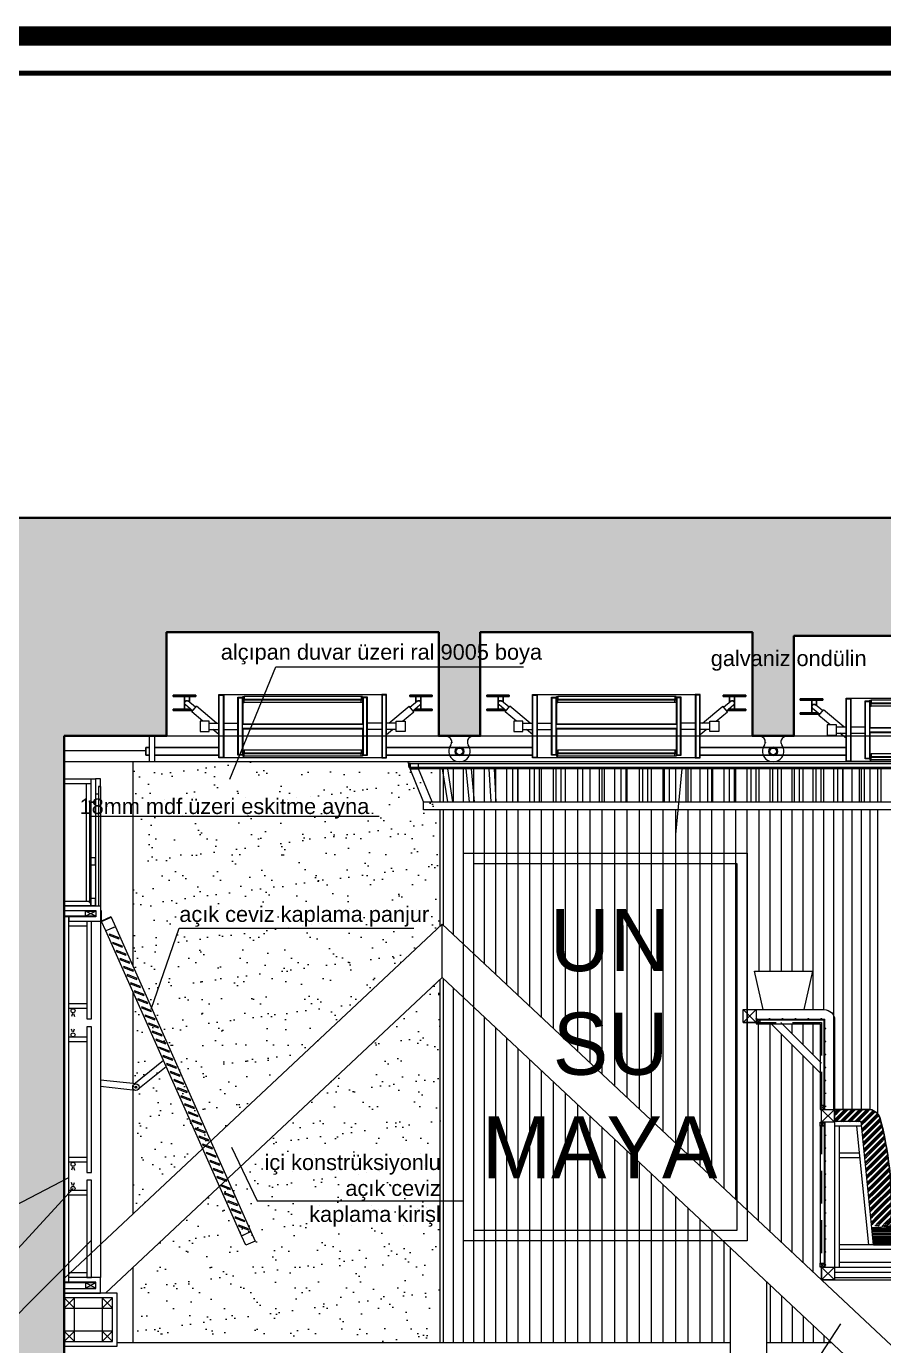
# Model space of a CAD drawing. Header units: millimetres. Extents: x 54215 to 67697, y 23496 to 56611.
# Drawn here: x 56710 to 57041, y 37790 to 38299 of the extents above; entities that cross this region are included whole.
import ezdxf

# ---------------------------------------------------------------- set-up
doc = ezdxf.new("R2010")
doc.units = ezdxf.units.MM
doc.linetypes.add('DASHED', pattern=[19.05, 12.7, -6.35])
doc.layers.add('0 rölöve', color=7, linetype='Continuous', true_color=0xf1380e)
for name, color, linetype, lineweight in [('b_görünüş', 44, 'Continuous', 25), ('no3_ahsap gorunus arka ince', 53, 'Continuous', 15), ('no3_ahsap gorunus arka kalın', 43, 'Continuous', 15), ('no3_ahsap gorunus on ince', 32, 'Continuous', 13), ('no3_cam gorunus arka', 140, 'Continuous', 13), ('no3_cam gorunus on', 142, 'Continuous', 15), ('no3_duvar kaplama', 8, 'Continuous', 0), ('no3_duvar mevcut', 4, 'Continuous', 35), ('no3_döşeme kaplama', 8, 'Continuous', 0), ('no3_döşeme kaplama trimli', 8, 'Continuous', 0), ('no3_kutu profil gorunus', 8, 'Continuous', 0), ('no3_kutuprofil kesit', 74, 'Continuous', 18), ('no3_lejand', 255, 'Continuous', 13), ('no3_mobilya aydınlatma', 50, 'Continuous', 13), ('no3_paslanmaz gorunus on', 163, 'Continuous', 15), ('no3_tavan aydınlatma', 50, 'Continuous', 13), ('no3_tefriş arka ince', 65, 'Continuous', 13), ('no3_yazı duvar', 152, 'Continuous', 0), ('t_yazı', 154, 'Continuous', 25)]:
    doc.layers.add(name, color=color, linetype=linetype, lineweight=lineweight)
doc.layers.add('no3_ahsap kesit on', color=7, linetype='Continuous', lineweight=20, true_color=0xfca103)
doc.layers.add('no3_tefriş ön ince', color=7, linetype='Continuous', lineweight=18, true_color=0x8c1aff)
doc.styles.get("Standard").update_dxf_attribs({"font": 'arial.ttf'})

# ---------------------------------------------------------------- blocks, each defined once
blk = doc.blocks.new('sedirriririrust')
at = {"layer": 'no3_döşeme kaplama'}
h = blk.add_hatch(dxfattribs=at)
h.set_pattern_fill('GOST_GROUND', color=256, scale=0.1, angle=-45)
h.set_pattern_definition([(360, (52981.254, 27165.487), (1, -1), [2]), (360, (52981.4662, 27165.2749), (1, -1), [2]), (360, (52981.6783, 27165.0627), (1, -1), [2])])
edge = h.paths.add_edge_path()
edge.add_arc((56118.56, 28443.87), 2, 270, 360)
edge.add_line((56120.56, 28443.87), (56120.56, 28451.33))
edge.add_arc((56115.57, 28451.06), 5, 3.0283, 72.8571)
edge.add_arc((56083.49, 28186.31), 271.61, 82.9031, 94.7162)
edge.add_line((56061.16, 28457), (56061.64, 28450.37))
edge.add_line((56061.64, 28450.37), (56069.16, 28450.37))
edge.add_line((56069.16, 28450.37), (56115.56, 28450.37))
edge.add_line((56115.56, 28450.37), (56115.56, 28441.87))
edge.add_line((56115.56, 28441.87), (56118.56, 28441.87))
at = {"layer": 'no3_döşeme kaplama trimli'}
h = blk.add_hatch(dxfattribs=at)
h.set_pattern_fill('GOST_GROUND', color=256, scale=0.2)
h.set_pattern_definition([(45, (57360.81, 25369.8222), (2.8284271, -2e-16), [4]), (45, (57361.41, 25369.8222), (2.8284271, -2e-16), [4]), (45, (57362.01, 25369.8222), (2.8284271, -2e-16), [4])])
edge = h.paths.add_edge_path()
edge.add_arc((56059.43, 28497.68), 5, 20.1712, 90)
edge.add_line((56059.43, 28502.68), (56046.59, 28502.68))
edge.add_line((56046.59, 28502.68), (56046.59, 28497.98))
edge.add_line((56046.59, 28497.98), (56056.9, 28497.98))
edge.add_line((56056.9, 28497.98), (56061.11, 28457.68))
edge.add_line((56061.11, 28457.68), (56068.43, 28457.68))
edge.add_arc((55933.22, 28464.81), 135.4, 356.9822, 374.8039)
at = {"layer": 'b_görünüş'}
blk.add_line((56059.43, 28502.68), (56046.59, 28502.68), dxfattribs=at)
for centre, radius, start, end in [((56059.43, 28497.68), 5, 20.1712, 90), ((55938.62, 28465.8), 129.93, 357.5869, 14.9911), ((56065, 28460.7), 3.45, 283.571, 353.8442)]:
    blk.add_arc(centre, radius, start, end, dxfattribs=at)
at = {"layer": 'no3_ahsap gorunus on ince'}
for p, q in [((56120.56, 28443.87), (56120.56, 28451.33)), ((56046.59, 28441.87), (56118.56, 28441.87))]:
    blk.add_line(p, q, dxfattribs=at)
for centre, radius, start, end in [((56082.83, 28154.6), 303.18, 83.5198, 94.0994), ((56115.57, 28451.06), 5, 3.0283, 72.8571), ((56118.56, 28443.87), 2, 270, 0)]:
    blk.add_arc(centre, radius, start, end, dxfattribs=at)
at = {"layer": 'no3_ahsap kesit on'}
for p, q in [((56046.59, 28497.98), (56046.59, 28502.68)), ((56056.9, 28497.98), (56046.59, 28497.98)), ((56046.59, 28497.98), (56046.59, 28441.87)), ((56061.64, 28450.37), (56056.9, 28497.98)), ((56057.03, 28496.18), (56046.59, 28496.18)), ((56048.39, 28496.18), (56048.39, 28441.87)), ((56059.83, 28450.37), (56055.23, 28496.18)), ((56056.27, 28485.78), (56048.39, 28485.78)), ((56056.45, 28483.98), (56048.39, 28483.98)), ((56115.56, 28450.37), (56048.39, 28450.37)), ((56115.56, 28448.57), (56048.39, 28448.57)), ((56061.16, 28450.56), (56060.96, 28450.56)), ((56113.76, 28441.87), (56113.76, 28448.57)), ((56115.56, 28441.87), (56115.56, 28450.37)), ((56113.76, 28443.67), (56048.39, 28443.67))]:
    blk.add_line(p, q, dxfattribs=at)
at = {"layer": 'no3_duvar kaplama', "linetype": 'DASHED'}
blk.add_line((56120.56, 28443.87), (56120.56, 28451.33), dxfattribs=at)
for centre, radius, start, end in [((56082.83, 28154.6), 303.18, 83.5198, 94.0994), ((56115.57, 28451.06), 5, 3.0283, 72.8571), ((56118.56, 28443.87), 2, 270, 0)]:
    blk.add_arc(centre, radius, start, end, dxfattribs=at)
at = {"layer": 'no3_kutuprofil kesit'}
blk.add_line((56068.56, 28450.56), (56068.76, 28450.56), dxfattribs=at)
blk = doc.blocks.new('konstrüksiyonlu sedir')
at = {"layer": 'no3_ahsap gorunus on ince'}
for p, q in [((56109.95, 28436.85), (56109.6, 28436.5)), ((56109.6, 28436.5), (56109.6, 28435.5)), ((56109.6, 28435.5), (56109.95, 28435.15)), ((56109.6, 28419.12), (56109.95, 28419.47)), ((56109.6, 28418.12), (56109.6, 28419.12)), ((56109.95, 28417.77), (56109.6, 28418.12))]:
    blk.add_line(p, q, dxfattribs=at)
for points in [[(56109.95, 28417.77), (56109.95, 28412.77), (56108.15, 28412.77), (56108.15, 28441.85), (56109.95, 28441.85), (56109.95, 28436.85)], [(56109.95, 28435.15), (56109.95, 28419.47)]]:
    blk.add_lwpolyline(points, dxfattribs=at)
at = {"layer": 'no3_duvar kaplama'}
for p, q in [((56109.95, 28436.85), (56109.95, 28435.15)), ((56109.95, 28419.47), (56109.95, 28417.77))]:
    blk.add_line(p, q, dxfattribs=at)
at = {"layer": 'no3_kutu profil gorunus'}
for p, q in [((56009.61, 28537.46), (56036.15, 28537.46)), ((56009.61, 28537.16), (56035.85, 28537.16)), ((56011.11, 28535.66), (56034.35, 28535.66)), ((56034.85, 28516.2), (56014.89, 28536.16)), ((56034.85, 28520.44), (56019.14, 28536.16)), ((56034.35, 28535.66), (56034.35, 28504.18)), ((56035.85, 28504.18), (56035.85, 28537.16)), ((56036.15, 28502.68), (56036.15, 28537.46)), ((56036.15, 28497.68), (56036.15, 28441.85)), ((56034.35, 28496.18), (56034.35, 28443.35)), ((56035.85, 28496.18), (56035.85, 28443.35)), ((56039.85, 28439.85), (56103.15, 28439.85)), ((56039.85, 28437.85), (56103.15, 28437.85)), ((56071.5, 28439.85), (56071.5, 28437.85)), ((56105.65, 28370.47), (56110.65, 28365.78))]:
    blk.add_line(p, q, dxfattribs=at)
blk.add_lwpolyline([(56004.61, 28541.16), (56035.85, 28541.16, -0.414214), (56039.85, 28537.16), (56039.85, 28441.85), (56110.65, 28441.85), (56110.65, 28441.85), (56110.65, 28365.78)], format="xyb", dxfattribs=at)
at = {"layer": 'no3_kutu profil gorunus', "linetype": 'DASHED'}
blk.add_lwpolyline([(56004.61, 28536.16), (56034.85, 28536.16), (56034.85, 28436.85), (56039.85, 28436.85)], dxfattribs=at)
at = {"layer": 'no3_kutu profil gorunus'}
blk.add_lwpolyline([(56039.85, 28436.85), (56103.15, 28436.85), (56105.65, 28436.85), (56105.65, 28370.47)], dxfattribs=at)
at = {"layer": 'no3_kutuprofil kesit'}
for p, q in [((56004.61, 28536.16), (56004.61, 28541.16)), ((56009.61, 28536.16), (56004.61, 28541.16)), ((56004.61, 28536.16), (56009.61, 28541.16)), ((56009.61, 28535.66), (56011.11, 28537.16)), ((56011.11, 28535.66), (56009.61, 28537.16)), ((56034.35, 28502.68), (56035.85, 28504.18)), ((56035.85, 28502.68), (56034.35, 28504.18)), ((56039.85, 28497.68), (56034.85, 28502.68)), ((56034.85, 28497.68), (56039.85, 28502.68)), ((56034.35, 28497.68), (56035.85, 28496.18)), ((56035.85, 28497.68), (56034.35, 28496.18)), ((56034.35, 28443.35), (56035.85, 28441.85)), ((56035.85, 28443.35), (56034.35, 28441.85)), ((56034.85, 28436.85), (56034.85, 28441.85)), ((56039.85, 28436.85), (56034.85, 28441.85)), ((56034.85, 28436.85), (56039.85, 28441.85)), ((56108.15, 28436.85), (56103.15, 28441.85)), ((56103.15, 28436.85), (56108.15, 28441.85)), ((56108.15, 28412.78), (56105.65, 28417.78)), ((56105.65, 28412.78), (56108.15, 28417.78))]:
    blk.add_line(p, q, dxfattribs=at)
for points in [[(56004.61, 28541.16), (56009.61, 28541.16), (56009.61, 28536.16), (56004.61, 28536.16)], [(56009.61, 28535.66), (56011.11, 28535.66), (56011.11, 28537.16), (56009.61, 28537.16)], [(56034.35, 28502.68), (56035.85, 28502.68), (56035.85, 28504.18), (56034.35, 28504.18)], [(56034.85, 28502.68), (56039.85, 28502.68), (56039.85, 28497.68), (56034.85, 28497.68)], [(56034.35, 28497.68), (56035.85, 28497.68), (56035.85, 28496.18), (56034.35, 28496.18)], [(56034.35, 28443.35), (56035.85, 28443.35), (56035.85, 28441.85), (56034.35, 28441.85)], [(56034.85, 28441.85), (56039.85, 28441.85), (56039.85, 28436.85), (56034.85, 28436.85)], [(56103.15, 28441.85), (56108.15, 28441.85), (56108.15, 28436.85), (56103.15, 28436.85)], [(56105.65, 28417.78), (56108.15, 28417.78), (56108.15, 28412.78), (56105.65, 28412.78)]]:
    blk.add_lwpolyline(points, close=True, dxfattribs=at)
for centre in [(56009.76, 28537.61), (56014.76, 28537.61), (56019.76, 28537.61), (56024.76, 28537.61), (56029.76, 28537.61), (56034.76, 28537.61), (56036.3, 28533.85), (56036.3, 28528.85), (56036.3, 28523.85), (56036.3, 28518.85), (56036.3, 28513.85), (56036.3, 28508.85), (56036.3, 28503.85), (56036.3, 28492.68), (56036.3, 28487.68), (56036.3, 28482.68), (56036.3, 28477.68), (56036.3, 28472.68), (56036.3, 28467.68), (56036.3, 28462.68), (56036.3, 28457.68), (56036.3, 28452.68), (56036.3, 28447.68), (56036.3, 28442.68)]:
    blk.add_circle(centre, 0.15, dxfattribs=at)
at = {"layer": 'no3_paslanmaz gorunus on'}
for radius in [14, 13]:
    blk.add_circle((56082.21, 28418.63), radius, dxfattribs=at)
at = {"layer": 'no3_tefriş ön ince'}
for p, q in [((56012.3, 28541.16), (56008.95, 28556.02)), ((56008.95, 28556.02), (56031.51, 28556.02)), ((56028.16, 28541.16), (56031.51, 28556.02))]:
    blk.add_line(p, q, dxfattribs=at)
blk.add_blockref('sedirriririrust', (-6.74, -0.01))
blk = doc.blocks.new('panjuruzunlamasına')
at = {"layer": 'no3_ahsap gorunus arka kalın'}
for p, q in [((55662.26, 24309.31), (55662.26, 24438.01)), ((55666.26, 24438.01), (55666.26, 24309.31))]:
    blk.add_line(p, q, dxfattribs=at)
at = {"layer": 'no3_ahsap kesit on'}
for p, q in [((55665.54, 24438.01), (55662.89, 24438.01)), ((55662.89, 24309.31), (55665.54, 24309.31))]:
    blk.add_line(p, q, dxfattribs=at)
for points in [[(55662.26, 24438.01), (55662.26, 24442.01), (55666.26, 24442.01), (55666.26, 24438.01)], [(55665.53, 24433.2), (55665.81, 24433.48), (55662.98, 24436.31), (55662.7, 24436.03)], [(55665.53, 24429.79), (55665.81, 24430.07), (55662.98, 24432.9), (55662.7, 24432.62)], [(55665.53, 24426.38), (55665.81, 24426.66), (55662.98, 24429.49), (55662.7, 24429.21)], [(55665.53, 24422.97), (55665.81, 24423.25), (55662.98, 24426.08), (55662.7, 24425.8)], [(55665.53, 24419.56), (55665.81, 24419.84), (55662.98, 24422.67), (55662.7, 24422.38)], [(55665.53, 24416.14), (55665.81, 24416.43), (55662.98, 24419.26), (55662.7, 24418.97)], [(55665.53, 24412.73), (55665.81, 24413.02), (55662.98, 24415.84), (55662.7, 24415.56)], [(55665.53, 24409.32), (55665.81, 24409.6), (55662.98, 24412.43), (55662.7, 24412.15)], [(55665.53, 24405.91), (55665.81, 24406.19), (55662.98, 24409.02), (55662.7, 24408.74)], [(55665.53, 24402.5), (55665.81, 24402.78), (55662.98, 24405.61), (55662.7, 24405.33)], [(55665.53, 24399.09), (55665.81, 24399.37), (55662.98, 24402.2), (55662.7, 24401.92)], [(55665.53, 24395.68), (55665.81, 24395.96), (55662.98, 24398.79), (55662.7, 24398.51)], [(55665.53, 24392.27), (55665.81, 24392.55), (55662.98, 24395.38), (55662.7, 24395.09)], [(55665.53, 24388.85), (55665.81, 24389.14), (55662.98, 24391.97), (55662.7, 24391.68)], [(55665.53, 24385.44), (55665.81, 24385.73), (55662.98, 24388.55), (55662.7, 24388.27)], [(55665.53, 24382.03), (55665.81, 24382.31), (55662.98, 24385.14), (55662.7, 24384.86)], [(55665.53, 24378.62), (55665.81, 24378.9), (55662.98, 24381.73), (55662.7, 24381.45)], [(55665.53, 24375.21), (55665.81, 24375.49), (55662.98, 24378.32), (55662.7, 24378.04)], [(55665.53, 24371.8), (55665.81, 24372.08), (55662.98, 24374.91), (55662.7, 24374.63)], [(55665.53, 24368.39), (55665.81, 24368.67), (55662.98, 24371.5), (55662.7, 24371.22)], [(55665.53, 24364.98), (55665.81, 24365.26), (55662.98, 24368.09), (55662.7, 24367.8)], [(55665.53, 24361.56), (55665.81, 24361.85), (55662.98, 24364.68), (55662.7, 24364.39)], [(55665.53, 24358.15), (55665.81, 24358.44), (55662.98, 24361.26), (55662.7, 24360.98)], [(55665.53, 24354.74), (55665.81, 24355.02), (55662.98, 24357.85), (55662.7, 24357.57)], [(55665.53, 24351.33), (55665.81, 24351.61), (55662.98, 24354.44), (55662.7, 24354.16)], [(55665.53, 24347.92), (55665.81, 24348.2), (55662.98, 24351.03), (55662.7, 24350.75)], [(55665.53, 24344.51), (55665.81, 24344.79), (55662.98, 24347.62), (55662.7, 24347.34)], [(55665.53, 24341.1), (55665.81, 24341.38), (55662.98, 24344.21), (55662.7, 24343.93)], [(55665.53, 24337.69), (55665.81, 24337.97), (55662.98, 24340.8), (55662.7, 24340.51)], [(55665.53, 24334.27), (55665.81, 24334.56), (55662.98, 24337.39), (55662.7, 24337.1)], [(55665.53, 24330.86), (55665.81, 24331.15), (55662.98, 24333.97), (55662.7, 24333.69)], [(55665.53, 24327.45), (55665.81, 24327.73), (55662.98, 24330.56), (55662.7, 24330.28)], [(55665.53, 24324.04), (55665.81, 24324.32), (55662.98, 24327.15), (55662.7, 24326.87)], [(55665.53, 24320.63), (55665.81, 24320.91), (55662.98, 24323.74), (55662.7, 24323.46)], [(55665.53, 24317.22), (55665.81, 24317.5), (55662.98, 24320.33), (55662.7, 24320.05)], [(55665.53, 24313.81), (55665.81, 24314.09), (55662.98, 24316.92), (55662.7, 24316.63)], [(55665.53, 24310.4), (55665.81, 24310.68), (55662.98, 24313.51), (55662.7, 24313.22)], [(55662.26, 24305.31), (55662.26, 24309.31), (55666.26, 24309.31), (55666.26, 24305.31)]]:
    blk.add_lwpolyline(points, close=True, dxfattribs=at)
at = {"layer": 'no3_kutuprofil kesit'}
blk.add_line((55662.26, 24442.01), (55666.26, 24442.01), dxfattribs=at)
blk = doc.blocks.new('fe4ryvkukm')
for p, q in [((10581.13, 17423.32), (10581.13, 17423.82)), ((10581.13, 17423.82), (10589.85, 17423.82)), ((10581.13, 17423.32), (10589.85, 17423.32)), ((10585.53, 17418.4), (10585.53, 17423.32)), ((10587.43, 17421.17), (10587.43, 17423.32)), ((10589.85, 17423.82), (10589.85, 17423.32)), ((10672.41, 17423.82), (10672.41, 17423.32)), ((10681.13, 17423.82), (10672.41, 17423.82)), ((10681.13, 17423.32), (10672.41, 17423.32)), ((10674.83, 17421.17), (10674.83, 17423.32)), ((10676.73, 17418.4), (10676.73, 17423.32)), ((10681.13, 17423.32), (10681.13, 17423.82)), ((10581.13, 17417.9), (10581.13, 17418.4)), ((10581.13, 17418.4), (10587.92, 17418.4)), ((10581.13, 17417.9), (10581.13, 17418.4)), ((10581.13, 17417.9), (10588.52, 17417.9)), ((10587.43, 17418.4), (10587.43, 17418.81)), ((10681.13, 17417.9), (10673.74, 17417.9)), ((10681.13, 17418.4), (10674.34, 17418.4)), ((10674.83, 17418.4), (10674.83, 17418.81)), ((10681.13, 17417.9), (10681.13, 17418.4)), ((10681.13, 17417.9), (10681.13, 17418.4)), ((10654.25, 17401.65), (10654.25, 17401.35))]:
    blk.add_line(p, q)
for centre, start, end in [((10586.42, 17420.83), 48.6371, 233.2468), ((10675.84, 17420.83), 306.7532, 131.3629)]:
    blk.add_arc(centre, 0.906, start, end)
at = {"layer": 'no3_cam gorunus arka'}
for p, q in [((10608.01, 17422.35), (10654.25, 17422.35)), ((10608.01, 17422.05), (10654.25, 17422.05)), ((10608.01, 17401.65), (10654.25, 17401.65)), ((10608.01, 17401.35), (10654.25, 17401.35))]:
    blk.add_line(p, q, dxfattribs=at)
at = {"layer": 'no3_kutu profil gorunus'}
for p, q in [((10653.75, 17423.35), (10608.51, 17423.35)), ((10653.75, 17421.05), (10608.51, 17421.05)), ((10653.75, 17402.65), (10608.51, 17402.65)), ((10653.75, 17400.35), (10608.51, 17400.35))]:
    blk.add_line(p, q, dxfattribs=at)
blk.add_lwpolyline([(10598.96, 17424.05), (10663.3, 17424.05), (10663.3, 17399.65), (10598.96, 17399.65)], close=True, dxfattribs=at)
at = {"layer": 'no3_kutuprofil kesit'}
for p, q in [((10608.01, 17423.05), (10608.01, 17422.55)), ((10607.81, 17412.8), (10654.45, 17412.8)), ((10607.81, 17412.6), (10654.45, 17412.6)), ((10607.81, 17411.1), (10654.45, 17411.1)), ((10607.81, 17410.9), (10654.45, 17410.9))]:
    blk.add_line(p, q, dxfattribs=at)
for points in [[(10598.76, 17424.05), (10600.64, 17424.05), (10600.64, 17399.65), (10598.76, 17399.65)], [(10598.96, 17423.85), (10600.44, 17423.85), (10600.44, 17399.85), (10598.96, 17399.85)], [(10606.34, 17422.85), (10607.81, 17422.85), (10607.81, 17400.85), (10606.34, 17400.85)], [(10608.01, 17422.35), (10608.01, 17423.35), (10608.51, 17423.35), (10608.51, 17422.35)], [(10608.01, 17422.05), (10608.01, 17421.05), (10608.51, 17421.05), (10608.51, 17422.05)], [(10654.25, 17422.35), (10654.25, 17423.35), (10653.75, 17423.35), (10653.75, 17422.35)], [(10654.25, 17422.05), (10654.25, 17421.05), (10653.75, 17421.05), (10653.75, 17422.05)], [(10655.92, 17422.85), (10654.45, 17422.85), (10654.45, 17400.85), (10655.92, 17400.85)], [(10663.5, 17424.05), (10661.62, 17424.05), (10661.62, 17399.65), (10663.5, 17399.65)], [(10663.3, 17423.85), (10661.82, 17423.85), (10661.82, 17399.85), (10663.3, 17399.85)], [(10608.01, 17401.65), (10608.01, 17402.65), (10608.51, 17402.65), (10608.51, 17401.65)], [(10654.25, 17401.65), (10654.25, 17402.65), (10653.75, 17402.65), (10653.75, 17401.65)], [(10608.01, 17401.35), (10608.01, 17400.35), (10608.51, 17400.35), (10608.51, 17401.35)], [(10654.25, 17401.35), (10654.25, 17400.35), (10653.75, 17400.35), (10653.75, 17401.35)]]:
    blk.add_lwpolyline(points, close=True, dxfattribs=at)
for points in [[(10608.01, 17411.1), (10608.01, 17400.65), (10606.14, 17400.65), (10606.14, 17423.05), (10608.01, 17423.05), (10608.01, 17412.6)], [(10654.25, 17411.1), (10654.25, 17400.65), (10656.12, 17400.65), (10656.12, 17423.05), (10654.25, 17423.05), (10654.25, 17412.6)]]:
    blk.add_lwpolyline(points, dxfattribs=at)
at = {"layer": 'no3_tavan aydınlatma'}
for p, q in [((10588.61, 17417.83), (10585.88, 17420.11)), ((10589.77, 17419.21), (10586.86, 17421.64)), ((10588.29, 17417.44), (10590.09, 17419.6)), ((10592.59, 17413.85), (10588.29, 17417.44)), ((10597.93, 17413.05), (10590.09, 17419.6)), ((10664.33, 17413.05), (10672.17, 17419.6)), ((10669.67, 17413.85), (10673.97, 17417.44)), ((10673.97, 17417.44), (10672.17, 17419.6)), ((10672.49, 17419.21), (10675.4, 17421.64)), ((10673.65, 17417.83), (10676.38, 17420.11)), ((10595.04, 17413.85), (10591.54, 17413.85)), ((10591.54, 17413.85), (10591.54, 17409.85)), ((10595.04, 17409.85), (10595.04, 17413.85)), ((10595.04, 17413.05), (10598.96, 17413.05)), ((10600.46, 17413.05), (10606.16, 17413.05)), ((10661.8, 17413.05), (10656.1, 17413.05)), ((10667.22, 17413.05), (10663.3, 17413.05)), ((10667.22, 17409.85), (10667.22, 17413.85)), ((10667.22, 17413.85), (10670.72, 17413.85)), ((10670.72, 17413.85), (10670.72, 17409.85)), ((10591.54, 17409.85), (10595.04, 17409.85)), ((10591.54, 17409.85), (10595.04, 17409.85)), ((10595.04, 17409.85), (10595.04, 17411.8)), ((10595.04, 17410.65), (10598.96, 17410.65)), ((10595.04, 17410.65), (10596.42, 17410.65)), ((10598.76, 17408.69), (10596.42, 17410.65)), ((10600.46, 17410.65), (10606.16, 17410.65)), ((10661.8, 17410.65), (10656.1, 17410.65)), ((10667.22, 17410.65), (10663.3, 17410.65)), ((10663.5, 17408.69), (10665.84, 17410.65)), ((10670.72, 17409.85), (10667.22, 17409.85))]:
    blk.add_line(p, q, dxfattribs=at)
blk = doc.blocks.new('fwevjuı')
at = {"layer": 'no3_tefriş arka ince'}
blk.add_line((10567.86, 17350.17), (10567.87, 17350.21), dxfattribs=at)
blk.add_circle((10570.64, 17346.69), 1.7, dxfattribs=at)
for centre, radius, start, end in [((10564.81, 17349.58), 3.11, 27.3375, 84.0191), ((10564.85, 17350.47), 2.77, 333.9315, 11.3713), ((10576.42, 17350.47), 2.77, 167.4594, 206.0685), ((10576.45, 17349.58), 3.11, 95.9809, 151.5098), ((10570.64, 17346.78), 4.12, 143.2104, 36.7896)]:
    blk.add_arc(centre, radius, start, end, dxfattribs=at)

msp = doc.modelspace()

# ---------------------------------------------------------------- hatches: boundary and pattern name
at = {"layer": 'no3_duvar kaplama'}
h = msp.add_hatch(dxfattribs=at)
h.set_pattern_fill('JIS_STN_2.5', color=256, scale=3)
h.set_pattern_definition([(45, (43689.048, 18355.919), (-5.3033009, 5.3033009), []), (45, (43694.343, 18355.919), (-5.3033009, 5.3033009), [3.6, -1.5])])
h.paths.add_polyline_path([(57544.415, 38109.552), (56689.415, 38109.552), (56689.415, 37470.47), (56724.415, 37470.47), (56724.415, 38025.47), (56763.915, 38025.47), (56763.915, 38065.47), (56868.915, 38065.47), (56868.915, 38025.47), (56884.915, 38025.47), (56884.915, 38065.47), (56989.915, 38065.47), (56989.915, 38025.47), (57005.915, 38025.47), (57005.915, 38064.052), (57110.915, 38064.052), (57110.915, 38025.517), (57126.915, 38025.517), (57126.915, 38064.052), (57231.915, 38064.052), (57231.915, 38025.517), (57247.968, 38025.517), (57247.968, 38064.052), (57352.915, 38064.052), (57352.915, 38025.517), (57368.968, 38025.517), (57368.968, 38064.052), (57473.915, 38064.052), (57473.915, 38025.517), (57507.915, 38025.517), (57507.915, 37470.47), (57544.415, 37470.47)])
at = {"layer": 'no3_duvar kaplama', "lineweight": 5}
h = msp.add_hatch(dxfattribs=at)
h.set_pattern_fill('AR-SAND', color=256, scale=0.25, style=0)
h.set_pattern_definition([(37.5, (43689.048, 19634.885), (-0.400008, 12.235331), [0, -9.652, 0, -10.795, 0, -10.31875]), (7.5, (43689.048, 19634.885), (11.238082, 17.920628), [0, -5.207, 0, -8.6995, 0, -3.33375]), (327.5, (43681.238, 19634.885), (19.7748093, 0.0359296), [0, -3.175, 0, -11.43, 0, -14.9225]), (317.5, (43681.238, 19634.885), (19.088911, 5.573233), [0, -1.5875, 0, -7.493, 0, -8.5725])])
h.paths.add_polyline_path([(56750.915, 37820.397), (56750.915, 37791.47), (56869.469, 37791.47), (56869.469, 37931.565)])
h.paths.add_polyline_path([(56869.469, 37952.128), (56869.469, 38015.47), (56750.915, 38015.47), (56750.915, 37840.96)])

# ---------------------------------------------------------------- linework, layer by layer
for p, q in [((56757.286, 38020.98), (56755.915, 38020.98)), ((56755.915, 38020.98), (56755.915, 38017.98)), ((56763.915, 38020.98), (56759.289, 38020.98)), ((56784.245, 38020.98), (56763.915, 38020.98)), ((56905.245, 38020.98), (56848.585, 38020.98)), ((57026.245, 38020.98), (56969.585, 38020.98)), ((56755.915, 38017.98), (56757.286, 38017.98)), ((56759.289, 38017.98), (56784.245, 38017.98)), ((56848.585, 38017.98), (56905.245, 38017.98)), ((56969.585, 38017.98), (57026.245, 38017.98)), ((56734.215, 37961.146), (56734.215, 37961.646)), ((56734.615, 37961.146), (56734.215, 37961.146))]:
    msp.add_line(p, q)
at = {"color": 252, "const_width": 2.031}
msp.add_lwpolyline([(58449.655, 37776.191, -0.4142136), (58440.109, 37766.645), (58079.769, 37766.645, 0.4142136), (58055.905, 37742.782), (58055.905, 37510.83, 0.4142136), (58079.769, 37486.967), (58440.109, 37486.967, -0.4142136), (58449.655, 37477.421), (58449.655, 37161.776), (56224.979, 37161.776), (56224.979, 38281.14), (58449.655, 38281.14), (58449.655, 37776.191)], format="xyb", dxfattribs=at)
at = {"layer": '0 rölöve'}
msp.add_line((56724.415, 38025.47), (56724.415, 37478.97), dxfattribs=at)
msp.add_line((56724.415, 38025.47), (56724.415, 37478.97), dxfattribs=at)
at = {"layer": 'no3_ahsap gorunus arka ince'}
msp.add_line((56738.415, 37953.846), (56738.415, 37816.438), dxfattribs=at)
at = {"layer": 'no3_ahsap gorunus on ince'}
for p, q in [((56857.343, 38015.47), (56857.843, 38015.47)), ((56857.334, 38014.808), (57123.486, 38014.808)), ((56857.343, 38013.606), (56857.343, 38014.808)), ((56857.843, 38014.808), (56857.843, 38013.606)), ((57122.977, 38013.209), (56857.843, 38013.209)), ((56863.069, 37999.964), (56857.843, 38012.716)), ((56866.312, 37999.964), (56861.085, 38012.716)), ((56869.469, 37999.964), (56869.469, 38012.716)), ((56872.368, 37999.964), (56870.415, 38012.716)), ((56874.368, 37999.964), (56872.415, 38012.716)), ((56880.728, 37999.964), (56879.543, 38012.716)), ((56882.728, 37999.964), (56881.543, 38012.716)), ((56889.088, 37999.964), (56888.405, 38012.716)), ((56891.088, 37999.964), (56890.405, 38012.716)), ((56897.449, 37999.964), (56897.449, 38012.716)), ((56899.449, 37999.964), (56899.449, 38012.716)), ((56905.809, 37999.964), (56905.809, 38012.716)), ((56907.809, 37999.964), (56907.809, 38012.716)), ((56914.169, 37999.964), (56914.169, 38012.716)), ((56916.169, 37999.964), (56916.169, 38012.716)), ((56922.529, 37999.964), (56922.529, 38012.716)), ((56924.529, 37999.964), (56924.529, 38012.716)), ((56930.889, 37999.964), (56930.889, 38012.716)), ((56932.889, 37999.964), (56932.889, 38012.716)), ((56939.249, 37999.964), (56939.249, 38012.716)), ((56941.249, 37999.964), (56941.249, 38012.716)), ((56947.609, 37999.964), (56947.609, 38012.716)), ((56949.609, 37999.964), (56949.609, 38012.716)), ((56955.969, 37999.964), (56955.969, 38012.716)), ((56957.969, 37999.964), (56957.969, 38012.716)), ((56964.329, 37999.964), (56964.329, 38012.716)), ((56966.329, 37999.964), (56966.329, 38012.716)), ((56972.69, 37999.964), (56972.69, 38012.716)), ((56974.69, 37999.964), (56974.69, 38012.716)), ((56981.05, 37999.964), (56981.05, 38012.716)), ((56983.05, 37999.964), (56983.05, 38012.716)), ((56989.41, 37999.964), (56989.41, 38012.716)), ((56991.41, 37999.964), (56991.41, 38012.716)), ((56997.77, 37999.964), (56997.77, 38012.716)), ((56999.77, 37999.964), (56999.77, 38012.716)), ((57006.13, 37999.964), (57006.13, 38012.716)), ((57008.13, 37999.964), (57008.13, 38012.716)), ((57014.49, 37999.964), (57014.49, 38012.716)), ((57016.49, 37999.964), (57016.49, 38012.716)), ((57022.85, 37999.964), (57022.85, 38012.716)), ((57024.85, 37999.964), (57024.85, 38012.716)), ((57031.21, 37999.964), (57031.21, 38012.716)), ((57033.21, 37999.964), (57033.21, 38012.716)), ((57039.57, 37999.964), (57039.57, 38012.716)), ((56863.069, 37996.964), (56863.069, 37999.964)), ((56863.069, 37999.964), (57117.75, 37999.964)), ((56869.469, 37996.964), (56863.069, 37996.964)), ((57117.75, 37996.964), (56869.469, 37996.964)), ((56870.215, 37952.827), (56724.415, 37816.111)), ((56870.215, 37952.827), (57113.415, 37724.778)), ((56870.215, 37932.264), (56870.215, 37952.827)), ((56870.215, 37932.264), (56740.295, 37810.438)), ((56870.215, 37932.264), (57103.155, 37713.836))]:
    msp.add_line(p, q, dxfattribs=at)
for points in [[(56857.843, 38014.808), (56857.843, 38012.716), (56861.085, 38012.716), (56861.085, 38014.808)], [(57122.977, 38013.204), (57122.977, 38012.716), (56857.843, 38012.716), (56857.843, 38014.808)]]:
    msp.add_lwpolyline(points, dxfattribs=at)
for centre, radius, start, end in [((56857.334, 38015.139), 0.331, 88.48112, 271.74049), ((56857.78, 38013.643), 0.439, 184.91337, 278.22504)]:
    msp.add_arc(centre, radius, start, end, dxfattribs=at)
at = {"layer": 'no3_ahsap kesit on'}
for p, q in [((56724.415, 38008.911), (56724.415, 38007.111)), ((56724.415, 38007.111), (56734.615, 38007.111)), ((56732.815, 38007.111), (56732.815, 37961.646)), ((56734.615, 38008.911), (56734.615, 38001.711)), ((56738.415, 38008.911), (56736.415, 38008.911)), ((56736.415, 38008.911), (56736.415, 38005.911)), ((56737.615, 38005.911), (56738.415, 38005.911)), ((56738.415, 38005.911), (56737.615, 38005.911)), ((56737.615, 38005.911), (56737.615, 38002.911)), ((56738.415, 38005.911), (56738.415, 38008.911)), ((56732.815, 37999.911), (56732.815, 37961.646)), ((56734.215, 37999.911), (56734.215, 38000.411)), ((56734.215, 38000.411), (56734.615, 38000.411)), ((56734.615, 38001.711), (56734.615, 37999.911)), ((56734.615, 38000.411), (56734.615, 37999.911)), ((56734.615, 37999.911), (56736.415, 37999.911)), ((56737.615, 38002.911), (56736.415, 38002.911)), ((56724.415, 37959.846), (56724.415, 37958.046)), ((56724.415, 37959.846), (56724.415, 37958.046)), ((56734.615, 37961.646), (56734.615, 37961.146)), ((56724.415, 37814.638), (56724.415, 37955.646)), ((56726.215, 37955.646), (56724.415, 37955.646)), ((56726.215, 37955.646), (56726.215, 37953.846)), ((56726.215, 37814.638), (56726.215, 37955.646)), ((56733.115, 37953.846), (56726.215, 37953.846)), ((56733.115, 37952.046), (56726.215, 37952.046)), ((56733.115, 37922.069), (56726.215, 37922.069)), ((56733.115, 37920.269), (56726.215, 37920.269)), ((56733.115, 37909.269), (56726.215, 37909.269)), ((56733.115, 37907.469), (56726.215, 37907.469)), ((56733.115, 37862.815), (56726.215, 37862.815)), ((56733.115, 37861.015), (56726.215, 37861.015)), ((56733.115, 37850.015), (56726.215, 37850.015)), ((56733.115, 37848.215), (56726.215, 37848.215)), ((56733.115, 37818.238), (56726.215, 37818.238)), ((56726.215, 37814.638), (56726.215, 37816.438)), ((56733.115, 37816.438), (56726.215, 37816.438)), ((56726.215, 37814.638), (56724.415, 37814.638)), ((56724.415, 37810.438), (56724.415, 37812.238))]:
    msp.add_line(p, q, dxfattribs=at)
for points in [[(56724.415, 38008.911), (56736.415, 38008.911), (56736.415, 37999.911), (56734.615, 37999.911)], [(56734.615, 37961.646), (56734.615, 37959.846), (56724.415, 37959.846), (56724.415, 37961.646), (56734.215, 37961.646)], [(56724.415, 37959.846), (56738.415, 37959.846), (56738.415, 37953.846), (56726.215, 37953.846)], [(56724.415, 37958.046), (56736.615, 37958.046), (56736.615, 37955.646), (56726.215, 37955.646)], [(56724.415, 37810.438), (56738.415, 37810.438), (56738.415, 37816.438), (56726.215, 37816.438)], [(56724.415, 37812.238), (56736.615, 37812.238), (56736.615, 37814.638), (56726.215, 37814.638)]]:
    msp.add_lwpolyline(points, dxfattribs=at)
for points in [[(56734.615, 37978.544), (56736.347, 37978.544), (56736.347, 37975.544), (56734.615, 37975.544)], [(56734.615, 37962.846), (56736.347, 37962.846), (56736.347, 37959.846), (56734.615, 37959.846)], [(56733.115, 37953.846), (56733.115, 37916.269), (56734.915, 37916.269), (56734.915, 37953.846)], [(56733.115, 37913.269), (56733.115, 37857.015), (56734.915, 37857.015), (56734.915, 37913.269)], [(56733.115, 37854.015), (56733.115, 37816.438), (56734.915, 37816.438), (56734.915, 37854.015)], [(56724.415, 37789.974), (56744.879, 37789.974), (56744.879, 37810.438), (56724.415, 37810.438)], [(56724.415, 37791.774), (56743.079, 37791.774), (56743.079, 37808.638), (56724.415, 37808.638)]]:
    msp.add_lwpolyline(points, close=True, dxfattribs=at)
at = {"layer": 'no3_cam gorunus on'}
for p, q in [((56734.215, 37999.911), (56734.215, 37961.146)), ((56734.615, 37999.911), (56734.615, 37959.846))]:
    msp.add_line(p, q, dxfattribs=at)
at = {"layer": 'no3_duvar kaplama'}
for p, q in [((56870.737, 37999.964), (56870.737, 38012.716)), ((56874.634, 37999.964), (56874.634, 38012.716)), ((56878.495, 37999.964), (56878.495, 38012.716)), ((56882.502, 37999.964), (56882.502, 38012.716)), ((56886.621, 37999.964), (56886.621, 38012.716)), ((56890.941, 37999.964), (56890.941, 38012.716)), ((56895.234, 37999.964), (56895.234, 38012.716)), ((56899.598, 37999.964), (56899.598, 38012.716)), ((56904.071, 37999.964), (56904.071, 38012.716)), ((56908.583, 37999.964), (56908.583, 38012.716)), ((56913.216, 37999.964), (56913.216, 38012.716)), ((56917.78, 37999.964), (56917.78, 38012.716)), ((56922.512, 37999.964), (56922.512, 38012.716)), ((56927.351, 37999.964), (56927.351, 38012.716)), ((56931.938, 37999.964), (56931.938, 38012.716)), ((56936.804, 37999.964), (56936.804, 38012.716)), ((56941.552, 37999.964), (56941.552, 38012.716)), ((56946.301, 37999.964), (56946.301, 38012.716)), ((56951.052, 37999.964), (56951.052, 38012.716)), ((56955.533, 37999.964), (56955.533, 38012.716)), ((56960.44, 37999.964), (56960.44, 38012.716)), ((56965.13, 37999.964), (56965.13, 38012.716)), ((56969.723, 37999.964), (56969.723, 38012.716)), ((56974.316, 37999.964), (56974.316, 38012.716)), ((56979.069, 37999.964), (56979.069, 38012.716)), ((56983.562, 37999.964), (56983.562, 38012.716)), ((56987.864, 37999.964), (56987.864, 38012.716)), ((56992.497, 37999.964), (56992.497, 38012.716)), ((56996.716, 37999.964), (56996.716, 38012.716)), ((57001.132, 37999.964), (57001.132, 38012.716)), ((57005.269, 37999.964), (57005.269, 38012.716)), ((57009.449, 37999.964), (57009.449, 38012.716)), ((57013.321, 37999.964), (57013.321, 38012.716)), ((57017.425, 37999.964), (57017.425, 38012.716)), ((57021.155, 38012.716), (57021.155, 37999.964)), ((57024.839, 38012.716), (57024.839, 37999.964)), ((57028.323, 38012.716), (57028.323, 37999.964)), ((57031.921, 38012.716), (57031.921, 37999.964)), ((57035.259, 38012.716), (57035.259, 37999.964)), ((57038.236, 38012.716), (57038.236, 37999.964)), ((56738.415, 38005.911), (56738.415, 37959.846)), ((56736.415, 37999.911), (56736.415, 37959.846)), ((56737.615, 38002.911), (56737.615, 37959.846)), ((56870.737, 37952.338), (56870.737, 37996.964)), ((56874.634, 37948.683), (56874.634, 37996.964)), ((56878.495, 37945.063), (56878.495, 37996.964)), ((56882.502, 37941.306), (56882.502, 37996.964)), ((56886.621, 37937.443), (56886.621, 37996.964)), ((56890.941, 37933.392), (56890.941, 37996.964)), ((56895.234, 37929.367), (56895.234, 37996.964)), ((56899.598, 37925.274), (56899.598, 37996.964)), ((56904.071, 37921.08), (56904.071, 37996.964)), ((56908.583, 37916.85), (56908.583, 37996.964)), ((56913.216, 37912.505), (56913.216, 37996.964)), ((56917.78, 37908.225), (56917.78, 37996.964)), ((56922.512, 37903.788), (56922.512, 37996.964)), ((56927.351, 37899.251), (56927.351, 37996.964)), ((56931.938, 37894.949), (56931.938, 37996.964)), ((56936.804, 37890.387), (56936.804, 37996.964)), ((56941.552, 37885.934), (56941.552, 37996.964)), ((56946.301, 37881.481), (56946.301, 37996.964)), ((56951.052, 37877.026), (56951.052, 37996.964)), ((56955.533, 37872.824), (56955.533, 37996.964)), ((56960.44, 37868.223), (56960.44, 37996.964)), ((56965.13, 37863.825), (56965.13, 37996.964)), ((56969.723, 37859.518), (56969.723, 37996.964)), ((56974.316, 37855.211), (56974.316, 37996.964)), ((56979.069, 37850.754), (56979.069, 37996.964)), ((56983.562, 37846.542), (56983.562, 37996.964)), ((56987.864, 37842.508), (56987.864, 37996.964)), ((56992.497, 37934.713), (56992.497, 37996.964)), ((56996.716, 37934.713), (56996.716, 37996.964)), ((57001.132, 37934.713), (57001.132, 37996.964)), ((57005.269, 37934.713), (57005.269, 37996.964)), ((57009.449, 37934.713), (57009.449, 37996.964)), ((57013.321, 37919.85), (57013.321, 37996.964)), ((57017.425, 37919.85), (57017.425, 37996.964)), ((57021.155, 37996.964), (57021.155, 37881.372)), ((57024.839, 37996.964), (57024.839, 37881.369)), ((57028.323, 37996.964), (57028.323, 37881.366)), ((57031.921, 37996.964), (57031.921, 37881.363)), ((57035.259, 37996.964), (57035.259, 37881.294)), ((57038.236, 37996.964), (57038.236, 37879.628)), ((56870.737, 37791.47), (56870.737, 37931.775)), ((56874.634, 37791.47), (56874.634, 37928.12)), ((56878.495, 37791.47), (56878.495, 37924.5)), ((56882.502, 37791.47), (56882.502, 37920.743)), ((56886.621, 37791.47), (56886.621, 37916.88)), ((56992.299, 37838.349), (56992.299, 37914.35)), ((56996.716, 37834.207), (56996.716, 37914.794)), ((57001.132, 37914.35), (57001.132, 37914.62)), ((57005.269, 37910.483), (57005.269, 37914.35)), ((57009.449, 37906.303), (57009.449, 37914.35)), ((57013.321, 37902.43), (57013.321, 37914.35)), ((56890.941, 37791.47), (56890.941, 37912.829)), ((56895.234, 37791.47), (56895.234, 37908.804)), ((57001.132, 37830.066), (57001.132, 37910.377)), ((56899.598, 37791.47), (56899.598, 37904.711)), ((57005.269, 37826.187), (57005.269, 37906.24)), ((56904.071, 37791.47), (56904.071, 37900.517)), ((57009.449, 37822.267), (57009.449, 37902.06)), ((57013.321, 37818.636), (57013.321, 37898.188)), ((56908.583, 37791.47), (56908.583, 37896.286)), ((56913.216, 37791.47), (56913.216, 37891.942)), ((56917.78, 37791.47), (56917.78, 37887.662)), ((56922.512, 37791.47), (56922.512, 37883.225)), ((56927.351, 37791.47), (56927.351, 37878.688)), ((56931.938, 37791.47), (56931.938, 37874.386)), ((56936.804, 37791.47), (56936.804, 37869.824)), ((56941.552, 37791.47), (56941.552, 37865.371)), ((56946.301, 37791.47), (56946.301, 37860.918)), ((56951.052, 37791.47), (56951.052, 37856.463)), ((56955.533, 37791.47), (56955.533, 37852.261)), ((56960.44, 37791.47), (56960.44, 37847.66)), ((56965.13, 37791.47), (56965.13, 37843.262)), ((56969.723, 37791.47), (56969.723, 37838.955)), ((56974.415, 37791.47), (56974.415, 37834.556)), ((56979.069, 37791.47), (56979.069, 37830.191)), ((56996.716, 37813.644), (56996.716, 37791.47)), ((57001.132, 37809.503), (57001.132, 37791.47)), ((57005.269, 37805.624), (57005.269, 37791.47)), ((57009.449, 37801.704), (57009.449, 37791.47)), ((57013.321, 37798.073), (57013.321, 37791.47)), ((56744.879, 37791.47), (56981.376, 37791.47)), ((56995.376, 37791.47), (57020.364, 37791.47)), ((57017.425, 37794.226), (57017.425, 37791.47))]:
    msp.add_line(p, q, dxfattribs=at)
at = {"layer": 'no3_duvar mevcut'}
for p, q in [((56689.415, 38109.552), (57544.415, 38109.552)), ((56724.415, 38025.47), (56724.415, 37478.97)), ((56724.415, 38025.47), (56724.415, 37470.47))]:
    msp.add_line(p, q, dxfattribs=at)
msp.add_lwpolyline([(56724.415, 38025.47), (56763.915, 38025.47), (56763.915, 38065.47), (56868.915, 38065.47), (56868.915, 38025.47), (56884.915, 38025.47), (56884.915, 38065.47), (56989.915, 38065.47), (56989.915, 38025.47), (57005.915, 38025.47), (57005.915, 38064.052), (57110.915, 38064.052)], dxfattribs=at)
at = {"layer": 'no3_kutu profil gorunus'}
for p, q in [((56732.615, 37955.846), (56724.415, 37955.846)), ((56762.737, 37900.168), (56751.276, 37890.921)), ((56763.789, 37897.805), (56752.845, 37888.975)), ((56752.192, 37891.191), (56738.415, 37892.647)), ((56751.929, 37888.705), (56738.415, 37890.133)), ((56751.964, 37890.31), (56752.157, 37889.586)), ((56752.062, 37889.573), (56752.059, 37890.323)), ((56732.615, 37814.438), (56724.415, 37814.438))]:
    msp.add_line(p, q, dxfattribs=at)
msp.add_lwpolyline([(56728.415, 37804.638), (56739.079, 37804.638), (56739.079, 37795.774), (56728.415, 37795.774)], close=True, dxfattribs=at)
for radius in [1.25, 1.25, 0.375, 0.375]:
    msp.add_circle((56752.061, 37889.948), radius, dxfattribs=at)
at = {"layer": 'no3_kutuprofil kesit'}
for p, q in [((56736.615, 37957.846), (56732.615, 37955.846)), ((56736.615, 37955.846), (56732.615, 37957.846)), ((56738.415, 37958.119), (56738.422, 37954.119)), ((56738.415, 37958.119), (56738.615, 37958.119)), ((56738.615, 37958.119), (56738.615, 37954.4)), ((56742.499, 37955.472), (56738.844, 37953.846)), ((56742.417, 37955.655), (56739.021, 37954.143)), ((56742.499, 37955.472), (56742.417, 37955.655)), ((56981.376, 37828.028), (56981.376, 37555.708)), ((56736.615, 37812.438), (56732.615, 37814.438)), ((56736.615, 37814.438), (56732.615, 37812.438)), ((56995.376, 37814.901), (56995.376, 37571.791)), ((56728.415, 37808.638), (56724.415, 37804.638)), ((56728.415, 37804.638), (56724.415, 37808.638)), ((56743.079, 37808.638), (56739.079, 37804.638)), ((56743.079, 37804.638), (56739.079, 37808.638)), ((56728.415, 37795.774), (56724.415, 37791.774)), ((56728.415, 37791.774), (56724.415, 37795.774)), ((56743.079, 37795.774), (56739.079, 37791.774)), ((56743.079, 37791.774), (56739.079, 37795.774))]:
    msp.add_line(p, q, dxfattribs=at)
at = {"layer": 'no3_kutuprofil kesit', "linetype": 'DASHED'}
msp.add_lwpolyline([(56757.286, 38025.47), (56759.289, 38025.47), (56759.289, 38015.458), (56757.286, 38015.458)], close=True, dxfattribs=at)
at = {"layer": 'no3_kutuprofil kesit'}
for points in [[(56736.615, 37957.846), (56736.615, 37955.846), (56732.615, 37955.846), (56732.615, 37957.846)], [(56736.615, 37812.438), (56736.615, 37814.438), (56732.615, 37814.438), (56732.615, 37812.438)], [(56724.415, 37804.638), (56728.415, 37804.638), (56728.415, 37808.638), (56724.415, 37808.638)], [(56739.079, 37804.638), (56743.079, 37804.638), (56743.079, 37808.638), (56739.079, 37808.638)], [(56724.415, 37791.774), (56728.415, 37791.774), (56728.415, 37795.774), (56724.415, 37795.774)], [(56739.079, 37791.774), (56743.079, 37791.774), (56743.079, 37795.774), (56739.079, 37795.774)]]:
    msp.add_lwpolyline(points, close=True, dxfattribs=at)
for centre, radius in [((56876.924, 38019.48), 1.5), ((56876.924, 38019.48), 1.3), ((56997.924, 38019.48), 1.5), ((56997.924, 38019.48), 1.3), ((56738.722, 37954.12), 0.3)]:
    msp.add_circle(centre, radius, dxfattribs=at)
at = {"layer": 'no3_lejand', "color": 1, "const_width": 7.466}
msp.add_lwpolyline([(58463.973, 37147.458), (56210.661, 37147.458), (56210.661, 38295.458), (58463.973, 38295.458), (58463.973, 37776.191, -0.4142136), (58440.109, 37752.327), (58079.769, 37752.327, 0.4142136), (58070.223, 37742.782), (58070.223, 37510.83, 0.4142136), (58079.769, 37501.285), (58440.109, 37501.285, -0.4142136), (58463.973, 37477.421), (58463.973, 37147.458)], format="xyb", dxfattribs=at)
at = {"layer": 'no3_mobilya aydınlatma'}
for p, q in [((56727.625, 37918.31), (56727.156, 37917.178)), ((56727.917, 37918.31), (56728.4, 37917.144)), ((56727.625, 37911.221), (56727.156, 37912.354)), ((56727.917, 37911.221), (56728.4, 37912.388)), ((56727.625, 37859.056), (56727.156, 37857.923)), ((56727.917, 37859.056), (56728.4, 37857.889)), ((56727.625, 37851.967), (56727.156, 37853.099)), ((56727.917, 37851.967), (56728.4, 37853.133))]:
    msp.add_line(p, q, dxfattribs=at)
for centre in [(56727.793, 37919.418), (56727.793, 37910.113), (56727.793, 37860.164), (56727.793, 37850.859)]:
    msp.add_circle(centre, 0.773, dxfattribs=at)
at = {"layer": 'no3_tefriş arka ince'}
for p, q in [((56763.915, 38025.47), (56868.915, 38025.47)), ((56884.915, 38025.47), (56989.915, 38025.47)), ((57005.915, 38025.47), (57110.915, 38025.517)), ((56755.915, 38019.67), (56724.415, 38019.67)), ((57507.915, 38015.47), (56724.415, 38015.47))]:
    msp.add_line(p, q, dxfattribs=at)
at = {"layer": 'no3_tefriş ön ince'}
for p, q in [((56750.915, 38015.47), (56750.915, 37936.564)), ((56869.469, 37952.128), (56869.469, 37996.964)), ((56869.469, 37791.47), (56869.469, 37931.565)), ((56750.915, 37926.727), (56750.915, 37891.326)), ((56750.915, 37888.812), (56750.915, 37840.96)), ((56750.915, 37820.397), (56750.915, 37791.47))]:
    msp.add_line(p, q, dxfattribs=at)
for points in [[(56878.495, 37980.266), (56987.864, 37980.266), (56987.864, 37830.647), (56878.495, 37830.647)], [(56882.495, 37976.266), (56983.864, 37976.266), (56983.864, 37834.647), (56882.495, 37834.647)]]:
    msp.add_lwpolyline(points, close=True, dxfattribs=at)
at = {"layer": 'no3_yazı duvar'}
for points in [[(56788.289, 38008.752), (56806.041, 38052.069), (56901.627, 38052.069)], [(56960.44, 37987.47), (56962.858, 38012.716)], [(56735.031, 37994.426), (56845.956, 37994.426)], [(56757.983, 37919.987), (56768.754, 37951.289), (56859.306, 37951.289)], [(56788.942, 37866.757), (56798.884, 37846.023), (56878.495, 37846.023)], [(56726.07, 37854.969), (56648.804, 37814.702), (56553.218, 37814.702)], [(56727.793, 37850.859), (56678.933, 37797.764), (56583.347, 37797.764)], [(56734.915, 37830.949), (56681.809, 37777.596), (56592.039, 37777.596)], [(57023.949, 37798.584), (56998.612, 37759.769), (56903.027, 37759.769)]]:
    msp.add_lwpolyline(points, dxfattribs=at)

# ---------------------------------------------------------------- block references
for name, p in [('fe4ryvkukm', (46185.285, 20617.321)), ('fe4ryvkukm', (46306.285, 20617.321)), ('fe4ryvkukm', (46427.285, 20615.903)), ('fwevjuı', (46306.285, 20672.794)), ('fwevjuı', (46427.285, 20672.794)), ('konstrüksiyonlu sedir', (981.765, 9378.691))]:
    msp.add_blockref(name, p)
at = {"rotation": 23.99478124761078}
msp.add_blockref('panjuruzunlamasına', (15826.206, -7011.201), dxfattribs=at)

# ---------------------------------------------------------------- texts
at = {"layer": 'no3_yazı duvar', "char_height": 6, "attachment_point": 3}
for s, insert, width in [('alçıpan duvar üzeri ral 9005 boya', (56908.75, 38060.855), 132.61414), ('galvaniz ondülin', (57033.984, 38058.395), 132.61414), ('18mm mdf üzeri eskitme ayna ', (56842.109, 38001.318), 108.02303), ('açık ceviz kaplama panjur', (56865.227, 37959.696), 108.02303), ('içi konstrüksiyonlu açık ceviz kaplama kirişl', (56869.691, 37863.969), 67.84207)]:
    msp.add_mtext(s, dxfattribs=dict(at, insert=insert, width=width))
at = {"layer": 't_yazı', "insert": (56562.844, 37854.698), "char_height": 24, "width": 738.99031, "attachment_point": 7}
msp.add_mtext('\\pi348.92;{\\fBebas|b0|i0|c0|p2;UN\\P\\pi350.07;SU\\P\\pi322.64;MAYA}', dxfattribs=at)

doc.saveas('drawing.dxf')
